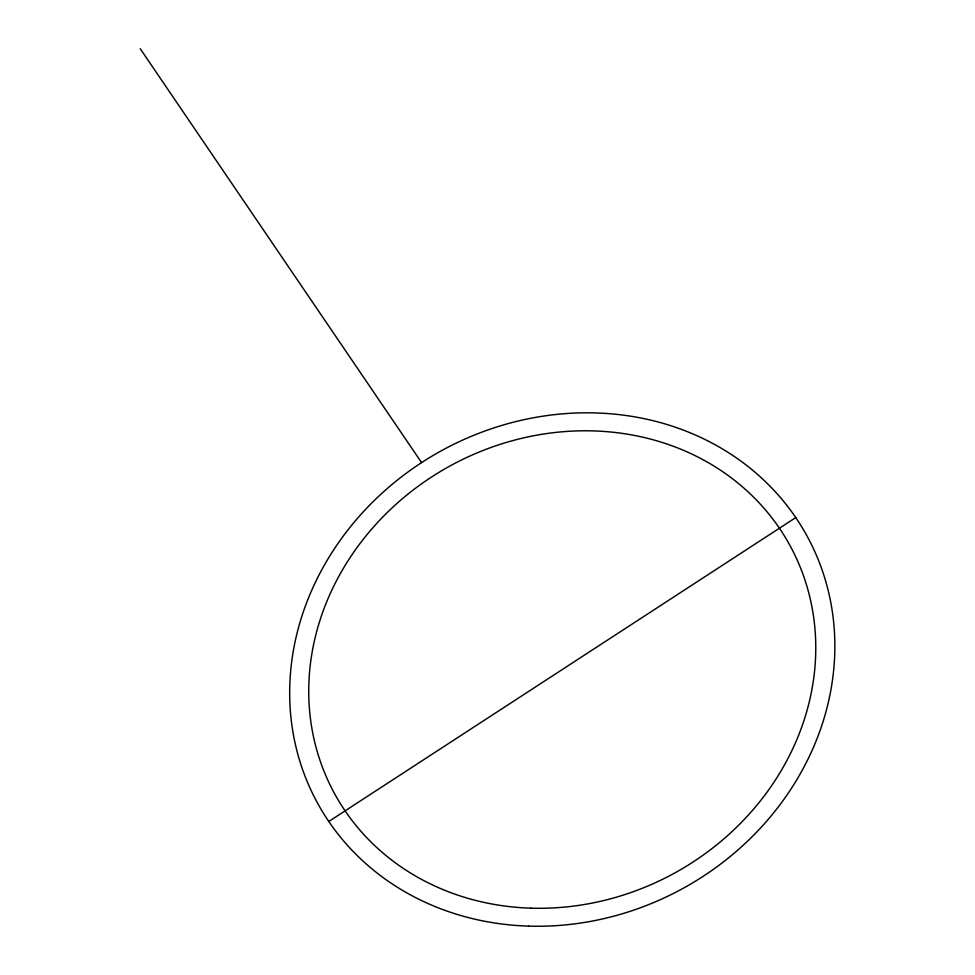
<?xml version="1.0" encoding="UTF-8"?>
<svg xmlns="http://www.w3.org/2000/svg" width="975" height="975" viewBox="0 0 975 975"><rect width="100%" height="100%" fill="white"/><g stroke="black" fill="none" stroke-linecap="round" stroke-linejoin="round"><path stroke-width="1.46" d="M328.77 821.486L795.758 517.591M140.254 48.75L421.59 462.613M528.499 926.116A278.813 249.953 -28.3 0 0 813.406 548.584A278.813 249.953 -28.3 0 0 344.894 533.898A278.813 249.953 -28.3 0 0 528.499 926.116M530.863 908.164A259.301 232.452 -28.3 0 0 795.819 557.054A259.301 232.452 -28.3 0 0 360.104 543.392A259.301 232.452 -28.3 0 0 530.863 908.164"/></g></svg>
